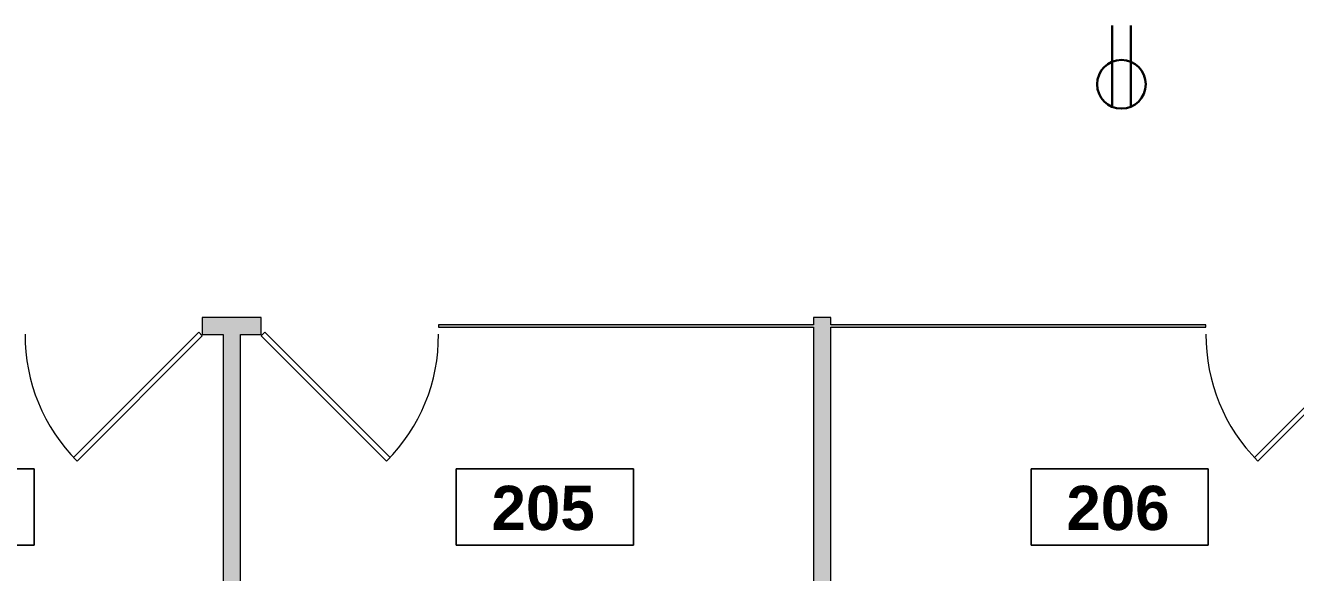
# Model space of a CAD drawing. Header units: inches. Extents: x 1180 to 3050, y -149 to 1363.
# Drawn here: x 2131.5 to 2389.6, y -0.1 to 111.1 of the extents above; entities that cross this region are included whole.
import ezdxf

# ---------------------------------------------------------------- set-up
doc = ezdxf.new("R2010")
doc.units = ezdxf.units.IN
doc.header["$MEASUREMENT"] = 0
for name, color, linetype, lineweight in [('A-ANNO-NOTE', 131, 'Continuous', 30), ('A-AREA-IDEN', 2, 'Continuous', 9), ('A-DOOR', 31, 'Continuous', 13), ('A-WALL-PATT', 111, 'Continuous', 13), ('I-WALL', 2, 'Continuous', 13)]:
    doc.layers.add(name, color=color, linetype=linetype, lineweight=lineweight)
doc.styles.add('Swis721 Lt BT_B_1', font='', dxfattribs={"height": 9})
doc.styles.get('Swis721 Lt BT_B_1').set_extended_font_data('Swis721 Lt BT', bold=True)

# ---------------------------------------------------------------- blocks, each defined once
blk = doc.blocks.new('Door - Glass Single - Patch - Short Handle-6515139-FIRST FLOOR POWER _ SIGNAL')
at = {"layer": 'A-DOOR', "color": 8, "lineweight": 20}
for p, q in [((-8.16, -26.75), (17.29, -1.29)), ((18, -2), (-7.46, -27.46)), ((17.29, -1.29), (18, -2)), ((-7.46, -27.46), (-8.16, -26.75))]:
    blk.add_line(p, q, dxfattribs=at)
at = {"layer": 'A-DOOR', "lineweight": 9}
blk.add_arc((18, -2), 36, 179.5, 225, dxfattribs=at)
blk = doc.blocks.new('Door - Glass Single - Patch - Short Handle-6523773-FIRST FLOOR POWER _ SIGNAL')
at = {"layer": 'A-DOOR', "color": 8, "lineweight": 20}
for p, q in [((-7.46, 27.46), (-8.16, 26.75)), ((-8.16, 26.75), (17.29, 1.29)), ((18, 2), (-7.46, 27.46)), ((17.29, 1.29), (18, 2))]:
    blk.add_line(p, q, dxfattribs=at)
at = {"layer": 'A-DOOR', "lineweight": 9}
blk.add_arc((18, 2), 36, 135, 180.5, dxfattribs=at)
blk = doc.blocks.new('Room Tag - Number Only-4120135-FIRST FLOOR POWER _ SIGNAL')
at = {"layer": 'A-AREA-IDEN'}
for p, q in [((-0.1881, -0.1636), (-0.1881, -0.0018)), ((-0.1881, -0.0018), (0.1869, -0.0018)), ((0.1869, -0.0018), (-0.1881, -0.0018)), ((-0.1881, -0.0018), (-0.1881, -0.1636)), ((0.1869, -0.0018), (0.1869, -0.1636)), ((0.1869, -0.1636), (0.1869, -0.0018)), ((0.1869, -0.1636), (-0.1881, -0.1636)), ((-0.1881, -0.1636), (0.1869, -0.1636))]:
    blk.add_line(p, q, dxfattribs=at)

msp = doc.modelspace()

# ---------------------------------------------------------------- hatches: boundary and pattern name
at = {"layer": 'A-WALL-PATT', "lineweight": 9}
for points in [[(2179.42, 48.25), (2179.42, 51.75), (2167.42, 51.75), (2167.42, 48.25), (2178.1, 48.25)], [(2295.17, -144.25), (2295.17, 51.75), (2291.67, 51.75), (2291.67, -144.25)], [(2215.42, 49.75), (2291.67, 49.75), (2291.67, 50.25), (2215.42, 50.25)], [(2306.91, 49.75), (2371.42, 49.75), (2371.42, 50.25), (2295.17, 50.25), (2295.17, 49.75)], [(2175.17, -144.25), (2175.17, 48.25), (2171.67, 48.25), (2171.67, -144.25)]]:
    msp.add_hatch(color=7, dxfattribs=at).paths.add_polyline_path(points, flags=0)

# ---------------------------------------------------------------- linework, layer by layer
at = {"layer": 'A-ANNO-NOTE'}
for p, q in [((2352.32, 111.09), (2352.32, 94.57)), ((2356.16, 111.09), (2356.16, 94.57)), ((2356.16, 111.09), (2356.16, 94.57))]:
    msp.add_line(p, q, dxfattribs=at)
msp.add_circle((2354.24, 99.13), 4.95, dxfattribs=at)
at = {"layer": 'I-WALL', "color": 8, "lineweight": 20}
for p, q in [((2179.42, 51.75), (2167.42, 51.75)), ((2167.42, 51.75), (2167.42, 48.25)), ((2179.42, 48.25), (2179.42, 51.75)), ((2295.17, 51.75), (2291.67, 51.75)), ((2291.67, 51.75), (2291.67, 50.25)), ((2295.17, 50.25), (2295.17, 51.75)), ((2291.67, 50.25), (2215.42, 50.25)), ((2215.42, 50.25), (2215.42, 49.75)), ((2215.42, 49.75), (2291.67, 49.75)), ((2291.67, 49.75), (2291.67, -144.25)), ((2371.42, 50.25), (2295.17, 50.25)), ((2295.17, -144.25), (2295.17, 49.75)), ((2295.17, 49.75), (2371.42, 49.75)), ((2371.42, 49.75), (2371.42, 50.25)), ((2167.42, 48.25), (2171.67, 48.25)), ((2171.67, 48.25), (2171.67, -144.25)), ((2175.17, -144.25), (2175.17, 48.25)), ((2175.17, 48.25), (2179.42, 48.25))]:
    msp.add_line(p, q, dxfattribs=at)

# ---------------------------------------------------------------- block references
at = {"layer": 'A-AREA-IDEN', "xscale": 95.99999999999994, "yscale": 95.99999999999994, "zscale": 95.99999999999994}
for p in [(2115.3, 21.14), (2237.11, 21.14), (2353.94, 21.14)]:
    msp.add_blockref('Room Tag - Number Only-4120135-FIRST FLOOR POWER _ SIGNAL', p, dxfattribs=at)
at = {"layer": 'A-DOOR'}
for p in [(2149.42, 50), (2389.42, 50)]:
    msp.add_blockref('Door - Glass Single - Patch - Short Handle-6515139-FIRST FLOOR POWER _ SIGNAL', p, dxfattribs=at)
at = {"layer": 'A-DOOR', "rotation": 180}
msp.add_blockref('Door - Glass Single - Patch - Short Handle-6523773-FIRST FLOOR POWER _ SIGNAL', (2197.42, 50), dxfattribs=at)

# ---------------------------------------------------------------- texts
at = {"layer": 'A-AREA-IDEN', "char_height": 9, "width": 25.452, "attachment_point": 1, "style": 'Swis721 Lt BT_B_1'}
for s, insert in [('205', (2226.21, 17.52)), ('206', (2343.04, 17.52))]:
    msp.add_mtext(s, dxfattribs=dict(at, insert=insert))

doc.saveas('drawing.dxf')
